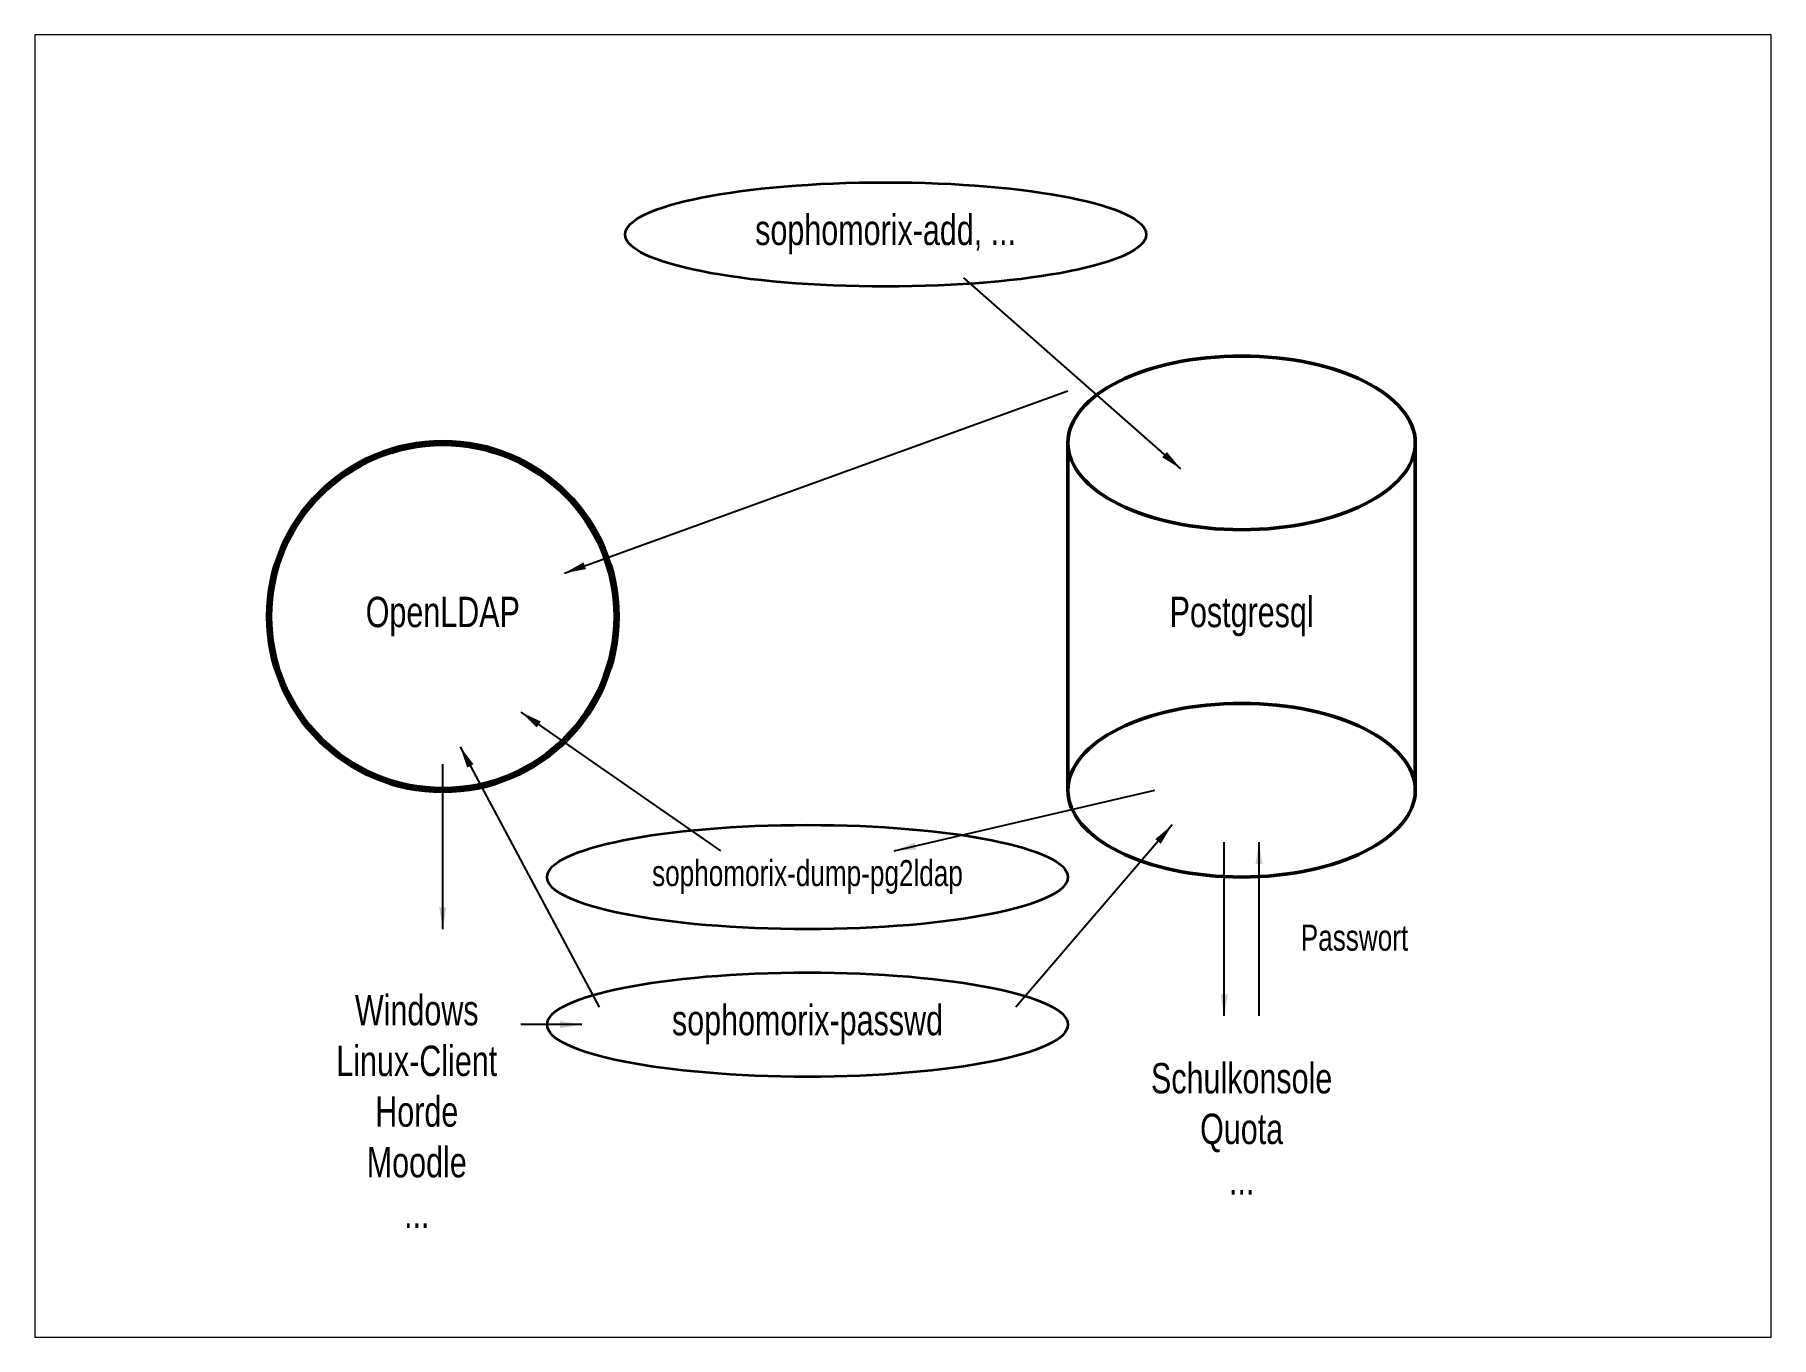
# Model space of a CAD drawing. Header units: millimetres. Extents: x 0 to 200, y 0 to 150.
import ezdxf

# ---------------------------------------------------------------- set-up
doc = ezdxf.new("R2010")
doc.units = ezdxf.units.MM
doc.layers.get('0').update_dxf_attribs({"color": 8, "linetype": 'CONTINUOUS', "lineweight": 0})
for name, color, linetype, lineweight in [('ldap_auth', 6, 'CONTINUOUS', 50), ('openldap', 6, 'CONTINUOUS', 50), ('postgres_auth', 1, 'CONTINUOUS', 50), ('postgresql', 1, 'CONTINUOUS', 50), ('sophomorix', 3, 'CONTINUOUS', 35)]:
    doc.layers.add(name, color=color, linetype=linetype, lineweight=lineweight)
doc.styles.get("Standard").update_dxf_attribs({"font": 'txt', "width": 0.75})
doc.dimstyles.get("Standard").update_dxf_attribs({"dimtxt": 2.5, "dimasz": 2.5, "dimexe": 1.25, "dimexo": 0.625, "dimtad": 1, "dimtxsty": 'Standard', "dimcen": 2.5, "dimadec": 0, "dimazin": 0, "dimtfac": 1, "dimtmove": 0, "dimatfit": 3, "dimfxl": 1, "dimarcsym": 0})

msp = doc.modelspace()

# ---------------------------------------------------------------- linework, layer by layer
for p, q in [((200, 150), (0, 150)), ((0, 150), (0, 0)), ((200, 0), (200, 150)), ((0, 0), (200, 0))]:
    msp.add_line(p, q)
at = {"layer": 'openldap', "lineweight": 100}
msp.add_circle((47, 83), 20, dxfattribs=at)
at = {"layer": 'postgresql'}
for p, q in [((119, 103), (119, 63)), ((159, 103), (159, 63))]:
    msp.add_line(p, q, dxfattribs=at)
for centre in [(139, 103), (139, 63)]:
    msp.add_ellipse(centre, major_axis=(20, 0), ratio=0.5, dxfattribs=at)
at = {"layer": 'sophomorix'}
for centre in [(98, 127), (89, 53), (89, 36)]:
    msp.add_ellipse(centre, major_axis=(30, 0), ratio=0.2, dxfattribs=at)

# ---------------------------------------------------------------- texts
at = {"layer": 'ldap_auth', "insert": (44, 26), "char_height": 3.5, "width": 100, "attachment_point": 5}
msp.add_mtext('Windows\\PLinux-Client\\PHorde\\PMoodle\\P...', dxfattribs=at)
at = {"layer": 'openldap', "insert": (47, 83), "char_height": 3.5, "width": 100, "attachment_point": 5}
msp.add_mtext('OpenLDAP', dxfattribs=at)
at = {"layer": 'postgres_auth', "width": 100, "attachment_point": 5}
for s, insert, char_height in [('Passwort', (152, 46), 3), ('Schulkonsole\\PQuota\\P...\\P', (139, 24), 3.5)]:
    msp.add_mtext(s, dxfattribs=dict(at, insert=insert, char_height=char_height))
at = {"layer": 'postgresql', "insert": (139, 83), "char_height": 3.5, "width": 100, "attachment_point": 5}
msp.add_mtext('Postgresql', dxfattribs=at)
at = {"layer": 'sophomorix', "width": 100, "attachment_point": 5}
for s, insert, char_height in [('sophomorix-add,\\~...', (98, 127), 3.5), ('sophomorix-dump-pg2ldap', (89, 53), 3), ('sophomorix-passwd', (89, 36), 3.5)]:
    msp.add_mtext(s, dxfattribs=dict(at, insert=insert, char_height=char_height))

# ---------------------------------------------------------------- leaders
at = {"layer": 'ldap_auth'}
msp.add_leader([(47, 47), (47, 66)], dimstyle='Standard', dxfattribs=at)
at = {"layer": 'postgres_auth'}
for points in [[(137, 37), (137, 57)], [(141, 57), (141, 37)]]:
    msp.add_leader(points, dimstyle='Standard', dxfattribs=at)
at = {"layer": 'sophomorix'}
for points in [[(132, 100), (107, 122)], [(61, 88), (119, 109)], [(56, 72), (79, 56)], [(49, 68), (65, 38)], [(99, 56), (129, 63)], [(131, 59), (113, 38)], [(63, 36), (56, 36)]]:
    msp.add_leader(points, dimstyle='Standard', dxfattribs=at)

doc.saveas('drawing.dxf')
